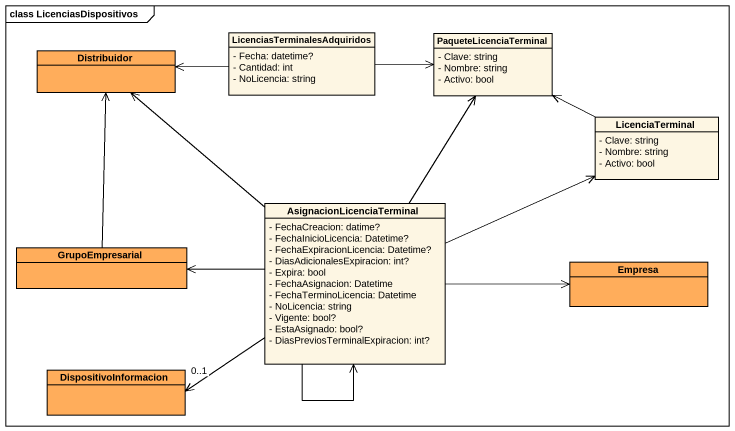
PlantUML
@startuml
mainframe class LicenciasDispositivos
hide circle
hide empty members
skinparam classAttributeIconSize 0
class "LicenciasTerminalesAdquiridos" as LicenciasTerminalesAdquirido {
  - Fecha: datetime?
  - Cantidad: int
  - NoLicencia: string
}
class PaqueteLicenciaTerminal {
  - Clave: string
  - Nombre: string
  - Activo: bool
}
class Distribuidor #FFAD5B
class LicenciaTerminal {
  - Clave: string
  - Nombre: string
  - Activo: bool
}
class AsignacionLicenciaTerminal {
  - FechaCreacion: datime?
  - FechaInicioLicencia: Datetime?
  - FechaExpiracionLicencia: Datetime?
  - DiasAdicionalesExpiracion: int?
  - Expira: bool
  - FechaAsignacion: Datetime
  - FechaTerminoLicencia: Datetime
  - NoLicencia: string
  - Vigente: bool?
  - EstaAsignado: bool?
  - DiasPreviosTerminalExpiracion: int?
}
class GrupoEmpresarial #FFAD5B
class Empresa #FFAD5B
class DispositivoInformacion #FFAD5B
LicenciasTerminalesAdquirido -right-> PaqueteLicenciaTerminal
LicenciasTerminalesAdquirido -left-> Distribuidor
LicenciaTerminal -left-> PaqueteLicenciaTerminal
AsignacionLicenciaTerminal -up-> PaqueteLicenciaTerminal
AsignacionLicenciaTerminal -up-> Distribuidor
AsignacionLicenciaTerminal -right-> LicenciaTerminal
AsignacionLicenciaTerminal --> AsignacionLicenciaTerminal
AsignacionLicenciaTerminal -left-> GrupoEmpresarial
AsignacionLicenciaTerminal -right-> Empresa
AsignacionLicenciaTerminal -left-> "0..1" DispositivoInformacion
GrupoEmpresarial -up-> Distribuidor
@enduml
